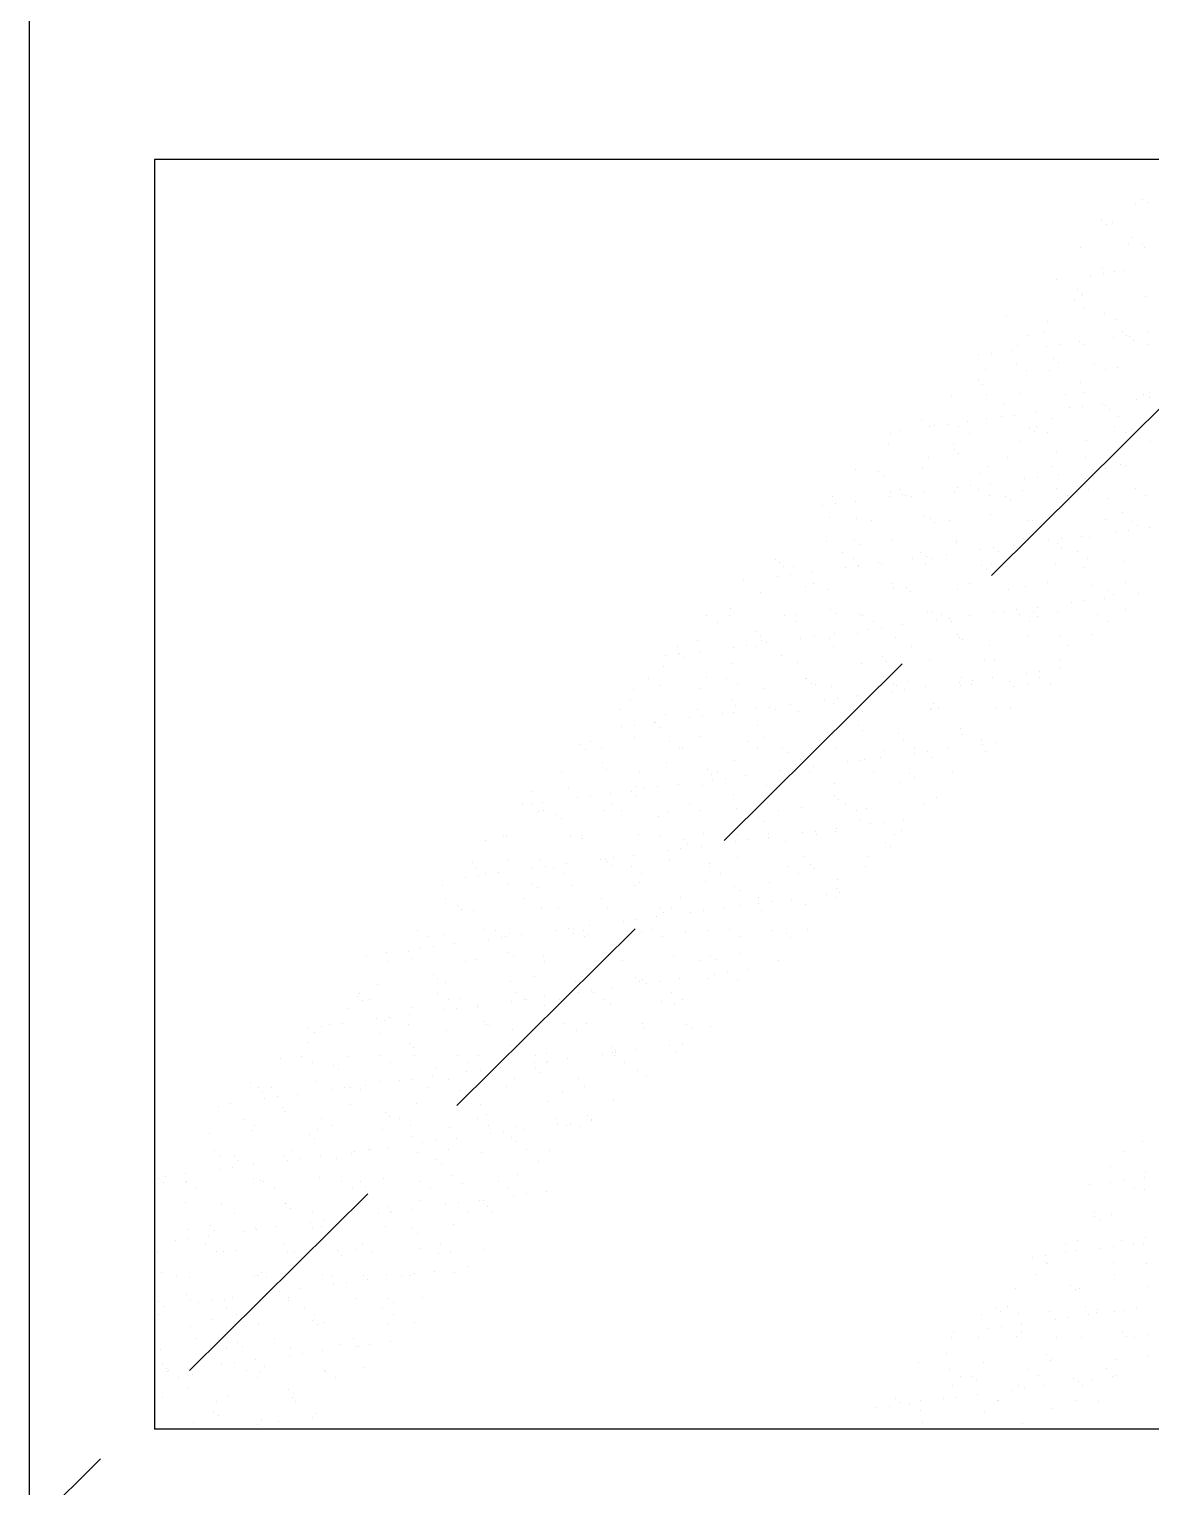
# Model space of a CAD drawing. Extents: x 686 to 7153, y 6615 to 11583.
# Drawn here: x 2336 to 2783, y 9268 to 9849 of the extents above; entities that cross this region are included whole.
import ezdxf

# ---------------------------------------------------------------- set-up
doc = ezdxf.new("R2010")
doc.units = 0
doc.header["$MEASUREMENT"] = 0
doc.linetypes.add('DASHED2', pattern=[0.375, 0.25, -0.125])
for name, color, linetype in [('3', 3, 'CONTINUOUS'), ('4', 4, 'CONTINUOUS'), ('7', 7, 'CONTINUOUS'), ('BH', 3, 'CONTINUOUS'), ('TEXT', 3, 'CONTINUOUS')]:
    doc.layers.add(name, color=color, linetype=linetype)

# ---------------------------------------------------------------- blocks, each defined once
blk = doc.blocks.new('Q')
at = {"layer": 'BH'}
for p, q in [((393.76, 1076.13), (393.76, 1076.13)), ((395.86, 1074.84), (395.86, 1074.84)), ((390.66, 1074.15), (390.66, 1074.15)), ((377.38, 1067.97), (377.38, 1067.97)), ((379.22, 1066.28), (379.22, 1066.28)), ((381.7, 1066.88), (381.7, 1066.88)), ((387.92, 1058.31), (387.92, 1058.31)), ((389.48, 1061.01), (389.48, 1061.01)), ((393.7, 1058.32), (393.7, 1058.32)), ((368.81, 1056.98), (368.81, 1056.98)), ((394.39, 1056.86), (394.39, 1056.86)), ((372.96, 1045.93), (372.96, 1045.93)), ((377.74, 1048.59), (377.74, 1048.59)), ((378.17, 1046.62), (378.17, 1046.62)), ((382.33, 1047.61), (382.33, 1047.61)), ((386.3, 1047.69), (386.3, 1047.69)), ((359.38, 1044.14), (359.38, 1044.14)), ((367.82, 1040.41), (367.82, 1040.41)), ((366.42, 1035.91), (366.42, 1035.91)), ((369.44, 1037.72), (369.44, 1037.72)), ((369.66, 1038.72), (369.66, 1038.72)), ((395.02, 1037.59), (395.02, 1037.59)), ((339.6, 1029.95), (339.6, 1029.95)), ((370.64, 1033.23), (370.64, 1033.23)), ((378.36, 1030.75), (378.36, 1030.75)), ((354.68, 1023.5), (354.68, 1023.5)), ((355.95, 1027.37), (355.95, 1027.37)), ((382.96, 1028.34), (382.96, 1028.34)), ((385.82, 1023.55), (385.82, 1023.55)), ((395.52, 1023.01), (395.52, 1023.01)), ((343.89, 1018.11), (343.89, 1018.11)), ((348.3, 1021.97), (348.3, 1021.97)), ((355.26, 1017.71), (355.26, 1017.71)), ((360.47, 1018.4), (360.47, 1018.4)), ((368.6, 1019.47), (368.6, 1019.47)), ((370.07, 1018.45), (370.07, 1018.45)), ((382.18, 1021.26), (382.18, 1021.26)), ((387.39, 1021.94), (387.39, 1021.94)), ((388.31, 1021.63), (388.31, 1021.63)), ((390.16, 1019.94), (390.16, 1019.94)), ((395.65, 1018.33), (395.65, 1018.33)), ((328.35, 1014.17), (328.35, 1014.17)), ((333.55, 1014.85), (333.55, 1014.85)), ((341.68, 1015.92), (341.68, 1015.92)), ((358.25, 1012.85), (358.25, 1012.85)), ((360.09, 1011.17), (360.09, 1011.17)), ((331, 1008.22), (331, 1008.22)), ((343.35, 1010.81), (343.35, 1010.81)), ((347.57, 1008.13), (347.57, 1008.13)), ((356.58, 1008.1), (356.58, 1008.1)), ((374.49, 1010.87), (374.49, 1010.87)), ((378.71, 1008.18), (378.71, 1008.18)), ((383.59, 1009.07), (383.59, 1009.07)), ((328.19, 1004.08), (328.19, 1004.08)), ((330.03, 1002.39), (330.03, 1002.39)), ((368.79, 1003.19), (368.79, 1003.19)), ((317.52, 997.87), (317.52, 997.87)), ((331.61, 998.4), (331.61, 998.4)), ((338.73, 994.42), (338.73, 994.42)), ((344.52, 998.85), (344.52, 998.85)), ((362.75, 998.46), (362.75, 998.46)), ((369.69, 993.72), (369.69, 993.72)), ((370.7, 999.18), (370.7, 999.18)), ((377.82, 994.79), (377.82, 994.79)), ((378.75, 994.07), (378.75, 994.07)), ((391.4, 996.58), (391.4, 996.58)), ((393.89, 998.51), (393.89, 998.51)), ((396.28, 999.06), (396.28, 999.06)), ((396.61, 997.26), (396.61, 997.26)), ((305.46, 988.62), (305.46, 988.62)), ((323.98, 987.7), (323.98, 987.7)), ((331.63, 988.95), (331.63, 988.95)), ((337.56, 989.49), (337.56, 989.49)), ((342.77, 990.18), (342.77, 990.18)), ((350.9, 991.25), (350.9, 991.25)), ((357.21, 988.83), (357.21, 988.83)), ((364.48, 993.03), (364.48, 993.03)), ((380.59, 992.38), (380.59, 992.38)), ((384.22, 989.8), (384.22, 989.8)), ((293.36, 982.97), (293.36, 982.97)), ((297.06, 984.16), (297.06, 984.16)), ((308.67, 985.64), (308.67, 985.64)), ((310.65, 985.95), (310.65, 985.95)), ((315.85, 986.63), (315.85, 986.63)), ((320.29, 985.72), (320.29, 985.72)), ((324.51, 983.03), (324.51, 983.03)), ((348.69, 985.3), (348.69, 985.3)), ((350.53, 983.61), (350.53, 983.61)), ((351.43, 985.77), (351.43, 985.77)), ((355.65, 983.09), (355.65, 983.09)), ((382.57, 985.83), (382.57, 985.83)), ((386.79, 983.14), (386.79, 983.14)), ((389.29, 984.41), (389.29, 984.41)), ((292.56, 978.73), (292.56, 978.73)), ((318.14, 978.6), (318.14, 978.6)), ((318.62, 976.52), (318.62, 976.52)), ((345.15, 979.58), (345.15, 979.58)), ((371.33, 979.91), (371.33, 979.91)), ((396.91, 979.79), (396.91, 979.79)), ((308.54, 973.3), (308.54, 973.3)), ((320.47, 974.83), (320.47, 974.83)), ((339.69, 973.36), (339.69, 973.36)), ((359.23, 975.64), (359.23, 975.64)), ((370.83, 973.42), (370.83, 973.42)), ((384.85, 970.54), (384.85, 970.54)), ((279.08, 968.38), (279.08, 968.38)), ((288.56, 967.74), (288.56, 967.74)), ((290.41, 966.05), (290.41, 966.05)), ((306.09, 969.35), (306.09, 969.35)), ((329.17, 966.86), (329.17, 966.86)), ((332.26, 969.69), (332.26, 969.69)), ((346.78, 964.81), (346.78, 964.81)), ((351.99, 965.5), (351.99, 965.5)), ((357.84, 969.56), (357.84, 969.56)), ((360.12, 966.57), (360.12, 966.57)), ((369.18, 966.51), (369.18, 966.51)), ((371.03, 964.83), (371.03, 964.83)), ((373.7, 968.36), (373.7, 968.36)), ((378.91, 969.04), (378.91, 969.04)), ((387.04, 970.11), (387.04, 970.11)), ((293.19, 959.46), (293.19, 959.46)), ((297.22, 960.62), (297.22, 960.62)), ((306.28, 959.48), (306.28, 959.48)), ((318.77, 959.34), (318.77, 959.34)), ((319.87, 961.27), (319.87, 961.27)), ((325.07, 961.95), (325.07, 961.95)), ((328.36, 960.68), (328.36, 960.68)), ((333.2, 963.02), (333.2, 963.02)), ((345.78, 960.31), (345.78, 960.31)), ((359.51, 960.73), (359.51, 960.73)), ((371.96, 960.64), (371.96, 960.64)), ((390.65, 960.79), (390.65, 960.79)), ((266.03, 954.18), (266.03, 954.18)), ((270.3, 957.88), (270.3, 957.88)), ((271.24, 954.87), (271.24, 954.87)), ((279.37, 955.94), (279.37, 955.94)), ((292.95, 957.72), (292.95, 957.72)), ((298.15, 958.41), (298.15, 958.41)), ((299.11, 958.08), (299.11, 958.08)), ((301.44, 957.93), (301.44, 957.93)), ((332.58, 957.99), (332.58, 957.99)), ((339.12, 957.74), (339.12, 957.74)), ((340.96, 956.05), (340.96, 956.05)), ((363.72, 958.05), (363.72, 958.05)), ((379.73, 956.85), (379.73, 956.85)), ((394.86, 958.1), (394.86, 958.1)), ((269.05, 949.3), (269.05, 949.3)), ((279.71, 949.11), (279.71, 949.11)), ((285.48, 948.2), (285.48, 948.2)), ((306.72, 950.08), (306.72, 950.08)), ((309.06, 948.96), (309.06, 948.96)), ((310.9, 947.27), (310.9, 947.27)), ((316.62, 948.26), (316.62, 948.26)), ((332.89, 950.42), (332.89, 950.42)), ((347.76, 948.32), (347.76, 948.32)), ((349.66, 948.08), (349.66, 948.08)), ((358.47, 950.29), (358.47, 950.29)), ((378.9, 948.37), (378.9, 948.37)), ((385.48, 951.27), (385.48, 951.27)), ((389.68, 947.73), (389.68, 947.73)), ((369.34, 941.89), (369.34, 941.89)), ((372.59, 941.37), (372.59, 941.37)), ((382.92, 943.68), (382.92, 943.68)), ((388.13, 944.36), (388.13, 944.36)), ((391.52, 946.04), (391.52, 946.04)), ((396.26, 945.43), (396.26, 945.43)), ((267.65, 939.86), (267.65, 939.86)), ((274.16, 935.52), (274.16, 935.52)), ((279, 940.18), (279, 940.18)), ((280.84, 938.5), (280.84, 938.5)), ((293.82, 940.19), (293.82, 940.19)), ((305.3, 935.58), (305.3, 935.58)), ((319.4, 940.07), (319.4, 940.07)), ((319.6, 939.3), (319.6, 939.3)), ((329.09, 936.59), (329.09, 936.59)), ((334.29, 937.28), (334.29, 937.28)), ((336.44, 935.63), (336.44, 935.63)), ((342.42, 938.35), (342.42, 938.35)), ((346.41, 941.04), (346.41, 941.04)), ((356, 940.13), (356, 940.13)), ((359.62, 938.96), (359.62, 938.96)), ((361.21, 940.82), (361.21, 940.82)), ((361.46, 937.27), (361.46, 937.27)), ((367.58, 935.69), (367.58, 935.69)), ((247.23, 932.78), (247.23, 932.78)), ((248.94, 931.41), (248.94, 931.41)), ((250.78, 929.72), (250.78, 929.72)), ((254.76, 929.96), (254.76, 929.96)), ((278.38, 932.83), (278.38, 932.83)), ((280.34, 929.84), (280.34, 929.84)), ((280.46, 930.19), (280.46, 930.19)), ((288.59, 931.26), (288.59, 931.26)), ((289.54, 930.52), (289.54, 930.52)), ((302.17, 933.05), (302.17, 933.05)), ((307.35, 930.81), (307.35, 930.81)), ((307.37, 933.73), (307.37, 933.73)), ((309.52, 932.89), (309.52, 932.89)), ((315.5, 934.8), (315.5, 934.8)), ((329.56, 930.18), (329.56, 930.18)), ((333.52, 931.15), (333.52, 931.15)), ((340.66, 932.95), (340.66, 932.95)), ((359.1, 931.03), (359.1, 931.03)), ((371.8, 933), (371.8, 933)), ((386.11, 932), (386.11, 932)), ((234.75, 924.17), (234.75, 924.17)), ((248.33, 925.96), (248.33, 925.96)), ((253.54, 926.64), (253.54, 926.64)), ((261.67, 927.71), (261.67, 927.71)), ((275.25, 929.5), (275.25, 929.5)), ((331.4, 928.49), (331.4, 928.49)), ((370.16, 929.3), (370.16, 929.3)), ((241.27, 919.62), (241.27, 919.62)), ((259.48, 921.75), (259.48, 921.75)), ((262.41, 923.11), (262.41, 923.11)), ((268.28, 920.59), (268.28, 920.59)), ((293.56, 923.16), (293.56, 923.16)), ((294.45, 920.92), (294.45, 920.92)), ((299.49, 921.4), (299.49, 921.4)), ((301.34, 919.71), (301.34, 919.71)), ((320.03, 920.8), (320.03, 920.8)), ((324.7, 923.22), (324.7, 923.22)), ((340.1, 920.52), (340.1, 920.52)), ((347.04, 921.77), (347.04, 921.77)), ((355.84, 923.28), (355.84, 923.28)), ((373.22, 922.11), (373.22, 922.11)), ((380.11, 920.18), (380.11, 920.18)), ((381.96, 918.49), (381.96, 918.49)), ((386.98, 923.33), (386.98, 923.33)), ((392.14, 919), (392.14, 919)), ((229.42, 912.97), (229.42, 912.97)), ((269.43, 912.63), (269.43, 912.63)), ((343.51, 912.6), (343.51, 912.6)), ((351.64, 913.67), (351.64, 913.67)), ((365.22, 915.46), (365.22, 915.46)), ((370.43, 916.14), (370.43, 916.14)), ((378.56, 917.21), (378.56, 917.21)), ((386.74, 912.73), (386.74, 912.73)), ((219.95, 910.37), (219.95, 910.37)), ((224.17, 907.68), (224.17, 907.68)), ((229.21, 910.36), (229.21, 910.36)), ((251.09, 910.42), (251.09, 910.42)), ((255.31, 907.74), (255.31, 907.74)), ((255.39, 910.7), (255.39, 910.7)), ((271.28, 910.94), (271.28, 910.94)), ((280.97, 910.57), (280.97, 910.57)), ((282.23, 910.48), (282.23, 910.48)), ((286.45, 907.79), (286.45, 907.79)), ((297.81, 906.58), (297.81, 906.58)), ((307.98, 911.55), (307.98, 911.55)), ((310.04, 911.74), (310.04, 911.74)), ((311.39, 908.37), (311.39, 908.37)), ((313.38, 910.54), (313.38, 910.54)), ((316.59, 909.05), (316.59, 909.05)), ((317.59, 907.85), (317.59, 907.85)), ((324.72, 910.12), (324.72, 910.12)), ((334.15, 911.88), (334.15, 911.88)), ((338.31, 911.91), (338.31, 911.91)), ((344.52, 910.59), (344.52, 910.59)), ((348.73, 907.91), (348.73, 907.91)), ((350.05, 911.4), (350.05, 911.4)), ((351.9, 909.71), (351.9, 909.71)), ((359.73, 911.76), (359.73, 911.76)), ((375.66, 910.65), (375.66, 910.65)), ((379.88, 907.96), (379.88, 907.96)), ((239.37, 903.85), (239.37, 903.85)), ((241.22, 902.16), (241.22, 902.16)), ((257.55, 901.28), (257.55, 901.28)), ((262.76, 901.97), (262.76, 901.97)), ((268.91, 901.32), (268.91, 901.32)), ((270.89, 903.04), (270.89, 903.04)), ((279.98, 902.97), (279.98, 902.97)), ((284.47, 904.83), (284.47, 904.83)), ((289.68, 905.51), (289.68, 905.51)), ((295.08, 901.65), (295.08, 901.65)), ((319.99, 902.62), (319.99, 902.62)), ((320.66, 901.53), (320.66, 901.53)), ((321.83, 900.93), (321.83, 900.93)), ((347.67, 902.5), (347.67, 902.5)), ((360.6, 901.74), (360.6, 901.74)), ((373.85, 902.84), (373.85, 902.84)), ((208.21, 897.95), (208.21, 897.95)), ((208.92, 894.88), (208.92, 894.88)), ((209.31, 895.07), (209.31, 895.07)), ((216.32, 900.47), (216.32, 900.47)), ((217.05, 895.95), (217.05, 895.95)), ((230.64, 897.74), (230.64, 897.74)), ((235.84, 898.42), (235.84, 898.42)), ((239.35, 898.01), (239.35, 898.01)), ((241.9, 900.35), (241.9, 900.35)), ((243.97, 899.49), (243.97, 899.49)), ((270.49, 898.07), (270.49, 898.07)), ((301.63, 898.12), (301.63, 898.12)), ((332.77, 898.18), (332.77, 898.18)), ((363.92, 898.24), (363.92, 898.24)), ((202.83, 890.12), (202.83, 890.12)), ((203.72, 894.19), (203.72, 894.19)), ((211.15, 893.38), (211.15, 893.38)), ((229.84, 891.09), (229.84, 891.09)), ((249.92, 894.19), (249.92, 894.19)), ((256.02, 891.43), (256.02, 891.43)), ((281.6, 891.31), (281.6, 891.31)), ((289.93, 893.84), (289.93, 893.84)), ((291.77, 892.16), (291.77, 892.16)), ((308.61, 892.28), (308.61, 892.28)), ((330.53, 892.96), (330.53, 892.96)), ((334.78, 892.61), (334.78, 892.61)), ((360.36, 892.49), (360.36, 892.49)), ((360.86, 888.99), (360.86, 888.99)), ((196.89, 885.27), (196.89, 885.27)), ((219.85, 885.41), (219.85, 885.41)), ((228.03, 885.33), (228.03, 885.33)), ((259.17, 885.38), (259.17, 885.38)), ((259.87, 885.07), (259.87, 885.07)), ((261.71, 883.38), (261.71, 883.38)), ((290.31, 885.44), (290.31, 885.44)), ((300.47, 884.18), (300.47, 884.18)), ((320.61, 883.69), (320.61, 883.69)), ((321.45, 885.5), (321.45, 885.5)), ((325.81, 884.38), (325.81, 884.38)), ((333.94, 885.45), (333.94, 885.45)), ((340.49, 883.84), (340.49, 883.84)), ((347.53, 887.24), (347.53, 887.24)), ((348.3, 883.24), (348.3, 883.24)), ((352.59, 885.55), (352.59, 885.55)), ((352.73, 887.92), (352.73, 887.92)), ((190.77, 880.87), (190.77, 880.87)), ((201.1, 882.58), (201.1, 882.58)), ((216.95, 881.2), (216.95, 881.2)), ((232.24, 882.64), (232.24, 882.64)), ((242.53, 881.08), (242.53, 881.08)), ((263.39, 882.7), (263.39, 882.7)), ((269.54, 882.05), (269.54, 882.05)), ((280.11, 878.36), (280.11, 878.36)), ((293.69, 880.15), (293.69, 880.15)), ((294.53, 882.75), (294.53, 882.75)), ((295.71, 882.39), (295.71, 882.39)), ((298.9, 880.83), (298.9, 880.83)), ((307.03, 881.9), (307.03, 881.9)), ((321.29, 882.26), (321.29, 882.26)), ((325.67, 882.81), (325.67, 882.81)), ((342.33, 882.15), (342.33, 882.15)), ((356.81, 882.87), (356.81, 882.87)), ((185.14, 872.85), (185.14, 872.85)), ((189.79, 876.64), (189.79, 876.64)), ((216.28, 872.91), (216.28, 872.91)), ((229.81, 876.29), (229.81, 876.29)), ((230.47, 871.83), (230.47, 871.83)), ((231.65, 874.6), (231.65, 874.6)), ((239.86, 873.06), (239.86, 873.06)), ((245.06, 873.75), (245.06, 873.75)), ((247.43, 872.97), (247.43, 872.97)), ((253.19, 874.82), (253.19, 874.82)), ((256.65, 872.16), (256.65, 872.16)), ((266.77, 876.6), (266.77, 876.6)), ((270.41, 875.41), (270.41, 875.41)), ((271.98, 877.29), (271.98, 877.29)), ((278.57, 873.02), (278.57, 873.02)), ((282.23, 872.04), (282.23, 872.04)), ((309.24, 873.01), (309.24, 873.01)), ((309.71, 873.08), (309.71, 873.08)), ((310.43, 875.06), (310.43, 875.06)), ((312.27, 873.37), (312.27, 873.37)), ((335.41, 873.34), (335.41, 873.34)), ((340.85, 873.14), (340.85, 873.14)), ((186.02, 865.97), (186.02, 865.97)), ((191.23, 866.66), (191.23, 866.66)), ((199.36, 867.73), (199.36, 867.73)), ((199.75, 867.51), (199.75, 867.51)), ((201.59, 865.83), (201.59, 865.83)), ((203.46, 870.85), (203.46, 870.85)), ((212.94, 869.52), (212.94, 869.52)), ((218.14, 870.2), (218.14, 870.2)), ((226.27, 871.27), (226.27, 871.27)), ((240.35, 866.63), (240.35, 866.63)), ((280.36, 866.29), (280.36, 866.29)), ((173.82, 860.17), (173.82, 860.17)), ((191.4, 861.6), (191.4, 861.6)), ((204.96, 860.23), (204.96, 860.23)), ((217.58, 861.93), (217.58, 861.93)), ((236.1, 860.28), (236.1, 860.28)), ((243.16, 861.81), (243.16, 861.81)), ((267.25, 860.34), (267.25, 860.34)), ((270.17, 862.78), (270.17, 862.78)), ((282.21, 864.6), (282.21, 864.6)), ((296.34, 863.12), (296.34, 863.12)), ((298.39, 860.4), (298.39, 860.4)), ((320.97, 865.4), (320.97, 865.4)), ((321.92, 862.99), (321.92, 862.99)), ((329.53, 860.45), (329.53, 860.45)), ((169.68, 858.74), (169.68, 858.74)), ((171.53, 857.05), (171.53, 857.05)), ((178.04, 857.49), (178.04, 857.49)), ((209.18, 857.54), (209.18, 857.54)), ((210.29, 857.85), (210.29, 857.85)), ((240.32, 857.6), (240.32, 857.6)), ((250.3, 857.51), (250.3, 857.51)), ((252.15, 855.82), (252.15, 855.82)), ((271.46, 857.65), (271.46, 857.65)), ((290.91, 856.63), (290.91, 856.63)), ((302.6, 857.71), (302.6, 857.71)), ((302.91, 855.47), (302.91, 855.47)), ((308.12, 856.16), (308.12, 856.16)), ((316.25, 857.23), (316.25, 857.23)), ((329.83, 859.01), (329.83, 859.01)), ((330.92, 856.28), (330.92, 856.28)), ((335.03, 859.7), (335.03, 859.7)), ((178.51, 851.71), (178.51, 851.71)), ((180.23, 849.08), (180.23, 849.08)), ((204.09, 851.58), (204.09, 851.58)), ((220.24, 848.73), (220.24, 848.73)), ((231.1, 852.56), (231.1, 852.56)), ((249.08, 848.38), (249.08, 848.38)), ((254.28, 849.07), (254.28, 849.07)), ((257.28, 852.89), (257.28, 852.89)), ((262.41, 850.14), (262.41, 850.14)), ((275.99, 851.93), (275.99, 851.93)), ((281.2, 852.61), (281.2, 852.61)), ((282.86, 852.77), (282.86, 852.77)), ((289.33, 853.68), (289.33, 853.68)), ((309.87, 853.74), (309.87, 853.74)), ((162.08, 847.76), (162.08, 847.76)), ((193.22, 847.81), (193.22, 847.81)), ((208.58, 843.05), (208.58, 843.05)), ((218.21, 842.67), (218.21, 842.67)), ((222.09, 847.04), (222.09, 847.04)), ((222.16, 844.84), (222.16, 844.84)), ((224.36, 847.87), (224.36, 847.87)), ((227.36, 845.52), (227.36, 845.52)), ((235.49, 846.59), (235.49, 846.59)), ((243.79, 842.54), (243.79, 842.54)), ((255.5, 847.93), (255.5, 847.93)), ((260.85, 847.85), (260.85, 847.85)), ((270.8, 843.52), (270.8, 843.52)), ((286.64, 847.98), (286.64, 847.98)), ((296.97, 843.85), (296.97, 843.85)), ((300.86, 847.51), (300.86, 847.51)), ((302.7, 845.82), (302.7, 845.82)), ((317.78, 848.04), (317.78, 848.04)), ((150.17, 840.3), (150.17, 840.3)), ((165.02, 841.36), (165.02, 841.36)), ((168.32, 837.75), (168.32, 837.75)), ((173.53, 838.44), (173.53, 838.44)), ((181.66, 839.51), (181.66, 839.51)), ((190.18, 839.96), (190.18, 839.96)), ((192.02, 838.27), (192.02, 838.27)), ((192.03, 842.33), (192.03, 842.33)), ((195.24, 841.29), (195.24, 841.29)), ((200.45, 841.98), (200.45, 841.98)), ((230.79, 839.07), (230.79, 839.07)), ((270.8, 838.73), (270.8, 838.73)), ((272.64, 837.04), (272.64, 837.04)), ((311.4, 837.84), (311.4, 837.84)), ((146.61, 834.89), (146.61, 834.89)), ((150.76, 835.07), (150.76, 835.07)), ((152.96, 832.1), (152.96, 832.1)), ((154.74, 835.96), (154.74, 835.96)), ((154.97, 832.39), (154.97, 832.39)), ((160.12, 831.18), (160.12, 831.18)), ((179.14, 832.44), (179.14, 832.44)), ((181.9, 835.13), (181.9, 835.13)), ((186.11, 832.44), (186.11, 832.44)), ((204.72, 832.32), (204.72, 832.32)), ((213.04, 835.19), (213.04, 835.19)), ((217.26, 832.5), (217.26, 832.5)), ((231.73, 833.29), (231.73, 833.29)), ((244.18, 835.24), (244.18, 835.24)), ((248.4, 832.56), (248.4, 832.56)), ((257.91, 833.62), (257.91, 833.62)), ((275.32, 835.3), (275.32, 835.3)), ((279.54, 832.61), (279.54, 832.61)), ((283.49, 833.5), (283.49, 833.5)), ((306.46, 835.36), (306.46, 835.36)), ((161.96, 829.49), (161.96, 829.49)), ((200.72, 830.3), (200.72, 830.3)), ((240.74, 829.95), (240.74, 829.95)), ((242.58, 828.26), (242.58, 828.26)), ((271.63, 825.46), (271.63, 825.46)), ((281.34, 829.07), (281.34, 829.07)), ((285.21, 827.25), (285.21, 827.25)), ((290.42, 827.93), (290.42, 827.93)), ((298.55, 829), (298.55, 829)), ((131.9, 820.71), (131.9, 820.71)), ((139.01, 822.66), (139.01, 822.66)), ((140.07, 822.21), (140.07, 822.21)), ((165.65, 822.09), (165.65, 822.09)), ((170.15, 822.72), (170.15, 822.72)), ((170.66, 821.52), (170.66, 821.52)), ((192.66, 823.06), (192.66, 823.06)), ((201.3, 822.77), (201.3, 822.77)), ((210.68, 821.18), (210.68, 821.18)), ((212.52, 819.49), (212.52, 819.49)), ((218.84, 823.4), (218.84, 823.4)), ((231.38, 820.16), (231.38, 820.16)), ((232.44, 822.83), (232.44, 822.83)), ((236.58, 820.85), (236.58, 820.85)), ((244.42, 823.27), (244.42, 823.27)), ((244.71, 821.92), (244.71, 821.92)), ((251.28, 820.29), (251.28, 820.29)), ((258.3, 823.7), (258.3, 823.7)), ((263.5, 824.39), (263.5, 824.39)), ((263.58, 822.89), (263.58, 822.89)), ((271.43, 824.25), (271.43, 824.25)), ((291.3, 819.95), (291.3, 819.95)), ((294.72, 822.94), (294.72, 822.94)), ((297.6, 824.58), (297.6, 824.58)), ((182.75, 813.76), (182.75, 813.76)), ((190.88, 814.83), (190.88, 814.83)), ((204.46, 816.62), (204.46, 816.62)), ((209.67, 817.3), (209.67, 817.3)), ((217.8, 818.37), (217.8, 818.37)), ((232.36, 814.02), (232.36, 814.02)), ((258.54, 814.35), (258.54, 814.35)), ((284.12, 814.23), (284.12, 814.23)), ((293.14, 818.26), (293.14, 818.26)), ((126.59, 811.86), (126.59, 811.86)), ((127.69, 809.98), (127.69, 809.98)), ((137.04, 807.74), (137.04, 807.74)), ((140.6, 812.74), (140.6, 812.74)), ((150.63, 809.53), (150.63, 809.53)), ((153.59, 812.84), (153.59, 812.84)), ((155.83, 810.21), (155.83, 810.21)), ((158.83, 810.03), (158.83, 810.03)), ((163.96, 811.29), (163.96, 811.29)), ((177.54, 813.07), (177.54, 813.07)), ((179.77, 813.17), (179.77, 813.17)), ((180.62, 812.4), (180.62, 812.4)), ((182.46, 810.71), (182.46, 810.71)), ((189.97, 810.09), (189.97, 810.09)), ((205.35, 813.05), (205.35, 813.05)), ((221.12, 810.15), (221.12, 810.15)), ((221.22, 811.51), (221.22, 811.51)), ((252.26, 810.2), (252.26, 810.2)), ((261.23, 811.17), (261.23, 811.17)), ((263.08, 809.48), (263.08, 809.48)), ((283.4, 810.26), (283.4, 810.26)), ((114.53, 802.61), (114.53, 802.61)), ((123.71, 805.99), (123.71, 805.99)), ((128.91, 806.67), (128.91, 806.67)), ((131.91, 807.29), (131.91, 807.29)), ((140.7, 802.94), (140.7, 802.94)), ((150.55, 803.62), (150.55, 803.62)), ((152.4, 801.93), (152.4, 801.93)), ((163.05, 807.35), (163.05, 807.35)), ((166.28, 802.82), (166.28, 802.82)), ((191.16, 802.74), (191.16, 802.74)), ((193.29, 803.79), (193.29, 803.79)), ((194.19, 807.4), (194.19, 807.4)), ((219.47, 804.13), (219.47, 804.13)), ((225.33, 807.46), (225.33, 807.46)), ((231.17, 802.39), (231.17, 802.39)), ((245.05, 804.01), (245.05, 804.01)), ((256.47, 807.52), (256.47, 807.52)), ((272.06, 804.98), (272.06, 804.98)), ((115.95, 797.56), (115.95, 797.56)), ((147.09, 797.62), (147.09, 797.62)), ((178.23, 797.68), (178.23, 797.68)), ((209.37, 797.73), (209.37, 797.73)), ((233.02, 800.7), (233.02, 800.7)), ((240.51, 797.79), (240.51, 797.79)), ((245.8, 796.17), (245.8, 796.17)), ((253.93, 797.24), (253.93, 797.24)), ((267.52, 799.03), (267.52, 799.03)), ((271.65, 797.84), (271.65, 797.84)), ((271.78, 801.51), (271.78, 801.51)), ((272.72, 799.71), (272.72, 799.71)), ((120.49, 794.84), (120.49, 794.84)), ((122.34, 793.16), (122.34, 793.16)), ((127.22, 792.6), (127.22, 792.6)), ((154.22, 793.57), (154.22, 793.57)), ((161.1, 793.96), (161.1, 793.96)), ((180.4, 793.9), (180.4, 793.9)), ((200.1, 790.15), (200.1, 790.15)), ((201.11, 793.62), (201.11, 793.62)), ((202.96, 791.93), (202.96, 791.93)), ((205.98, 793.78), (205.98, 793.78)), ((213.68, 791.94), (213.68, 791.94)), ((218.89, 792.62), (218.89, 792.62)), ((227.02, 793.7), (227.02, 793.7)), ((232.99, 794.75), (232.99, 794.75)), ((240.6, 795.48), (240.6, 795.48)), ((241.72, 792.73), (241.72, 792.73)), ((259.17, 795.09), (259.17, 795.09)), ((104.63, 784.88), (104.63, 784.88)), ((131.04, 785.18), (131.04, 785.18)), ((135.77, 784.94), (135.77, 784.94)), ((159.85, 784.85), (159.85, 784.85)), ((165.05, 785.54), (165.05, 785.54)), ((166.91, 784.99), (166.91, 784.99)), ((171.05, 784.84), (171.05, 784.84)), ((173.18, 786.61), (173.18, 786.61)), ((186.76, 788.4), (186.76, 788.4)), ((191.97, 789.08), (191.97, 789.08)), ((193.92, 784.53), (193.92, 784.53)), ((198.05, 785.05), (198.05, 785.05)), ((220.1, 784.86), (220.1, 784.86)), ((229.19, 785.11), (229.19, 785.11)), ((245.68, 784.74), (245.68, 784.74)), ((260.33, 785.16), (260.33, 785.16)), ((108.84, 782.19), (108.84, 782.19)), ((115.16, 783.34), (115.16, 783.34)), ((119.34, 779.52), (119.34, 779.52)), ((132.93, 781.31), (132.93, 781.31)), ((138.13, 781.99), (138.13, 781.99)), ((139.98, 782.25), (139.98, 782.25)), ((141.33, 783.68), (141.33, 783.68)), ((146.26, 783.06), (146.26, 783.06)), ((166.91, 783.55), (166.91, 783.55)), ((171.13, 782.31), (171.13, 782.31)), ((172.89, 783.15), (172.89, 783.15)), ((202.27, 782.36), (202.27, 782.36)), ((211.66, 783.96), (211.66, 783.96)), ((233.41, 782.42), (233.41, 782.42)), ((251.67, 783.61), (251.67, 783.61)), ((253.51, 781.92), (253.51, 781.92)), ((84.3, 774.91), (84.3, 774.91)), ((92.43, 775.98), (92.43, 775.98)), ((100.98, 776.41), (100.98, 776.41)), ((102.26, 773.45), (102.26, 773.45)), ((106.01, 777.76), (106.01, 777.76)), ((111.21, 778.45), (111.21, 778.45)), ((127.84, 773.33), (127.84, 773.33)), ((140.99, 776.06), (140.99, 776.06)), ((142.83, 774.37), (142.83, 774.37)), ((154.85, 774.3), (154.85, 774.3)), ((181.03, 774.63), (181.03, 774.63)), ((181.59, 775.18), (181.59, 775.18)), ((206.61, 774.51), (206.61, 774.51)), ((221.61, 774.84), (221.61, 774.84)), ((223.45, 773.15), (223.45, 773.15)), ((233.62, 775.48), (233.62, 775.48)), ((248.59, 772.75), (248.59, 772.75)), ((92.88, 772.46), (92.88, 772.46)), ((110.93, 767.29), (110.93, 767.29)), ((124.02, 772.52), (124.02, 772.52)), ((155.17, 772.58), (155.17, 772.58)), ((186.31, 772.63), (186.31, 772.63)), ((217.45, 772.69), (217.45, 772.69)), ((222.9, 767.26), (222.9, 767.26)), ((228.11, 767.95), (228.11, 767.95)), ((236.24, 769.02), (236.24, 769.02)), ((88.78, 763.1), (88.78, 763.1)), ((112.77, 765.6), (112.77, 765.6)), ((115.79, 764.07), (115.79, 764.07)), ((141.96, 764.41), (141.96, 764.41)), ((151.53, 766.4), (151.53, 766.4)), ((167.54, 764.29), (167.54, 764.29)), ((182.4, 761.93), (182.4, 761.93)), ((191.55, 766.06), (191.55, 766.06)), ((193.39, 764.37), (193.39, 764.37)), ((194.55, 765.26), (194.55, 765.26)), ((195.98, 763.72), (195.98, 763.72)), ((201.19, 764.4), (201.19, 764.4)), ((209.32, 765.47), (209.32, 765.47)), ((220.73, 765.59), (220.73, 765.59)), ((232.15, 765.17), (232.15, 765.17)), ((80.87, 758.51), (80.87, 758.51)), ((81.56, 759.78), (81.56, 759.78)), ((82.71, 756.82), (82.71, 756.82)), ((85.78, 757.09), (85.78, 757.09)), ((112.7, 759.84), (112.7, 759.84)), ((116.92, 757.15), (116.92, 757.15)), ((121.47, 757.63), (121.47, 757.63)), ((142.15, 756.63), (142.15, 756.63)), ((143.84, 759.89), (143.84, 759.89)), ((147.35, 757.32), (147.35, 757.32)), ((148.06, 757.21), (148.06, 757.21)), ((155.48, 758.39), (155.48, 758.39)), ((161.49, 757.28), (161.49, 757.28)), ((163.33, 755.59), (163.33, 755.59)), ((169.07, 760.17), (169.07, 760.17)), ((174.27, 760.86), (174.27, 760.86)), ((174.99, 759.95), (174.99, 759.95)), ((179.2, 757.26), (179.2, 757.26)), ((181.66, 755.37), (181.66, 755.37)), ((202.09, 756.4), (202.09, 756.4)), ((206.13, 760.01), (206.13, 760.01)), ((210.34, 757.32), (210.34, 757.32)), ((76.72, 753.85), (76.72, 753.85)), ((88.31, 749.54), (88.31, 749.54)), ((93.52, 750.23), (93.52, 750.23)), ((101.65, 751.3), (101.65, 751.3)), ((102.89, 754.18), (102.89, 754.18)), ((115.23, 753.09), (115.23, 753.09)), ((120.43, 753.77), (120.43, 753.77)), ((128.47, 754.06), (128.47, 754.06)), ((128.56, 754.84), (128.56, 754.84)), ((155.48, 755.03), (155.48, 755.03)), ((207.24, 755.24), (207.24, 755.24)), ((61.39, 746), (61.39, 746)), ((63.83, 743.96), (63.83, 743.96)), ((66.6, 746.68), (66.6, 746.68)), ((69.82, 747.37), (69.82, 747.37)), ((74.73, 747.75), (74.73, 747.75)), ((89.41, 743.83), (89.41, 743.83)), ((91.41, 748.85), (91.41, 748.85)), ((100.96, 747.42), (100.96, 747.42)), ((116.42, 744.81), (116.42, 744.81)), ((131.42, 748.51), (131.42, 748.51)), ((132.1, 747.48), (132.1, 747.48)), ((133.27, 746.82), (133.27, 746.82)), ((142.59, 745.14), (142.59, 745.14)), ((163.24, 747.54), (163.24, 747.54)), ((168.17, 745.02), (168.17, 745.02)), ((172.03, 747.62), (172.03, 747.62)), ((194.38, 747.59), (194.38, 747.59)), ((195.18, 745.99), (195.18, 745.99)), ((212.04, 747.28), (212.04, 747.28)), ((213.89, 745.59), (213.89, 745.59)), ((221.36, 746.32), (221.36, 746.32)), ((61.35, 740.07), (61.35, 740.07)), ((101.36, 739.73), (101.36, 739.73)), ((103.21, 738.04), (103.21, 738.04)), ((141.97, 738.84), (141.97, 738.84)), ((181.98, 738.5), (181.98, 738.5)), ((205.2, 739.04), (205.2, 739.04)), ((210.41, 739.73), (210.41, 739.73)), ((50.34, 733.61), (50.34, 733.61)), ((58.5, 734.68), (58.5, 734.68)), ((77.35, 734.58), (77.35, 734.58)), ((89.64, 734.74), (89.64, 734.74)), ((93.85, 732.05), (93.85, 732.05)), ((103.52, 734.91), (103.52, 734.91)), ((120.78, 734.8), (120.78, 734.8)), ((125, 732.11), (125, 732.11)), ((129.1, 734.79), (129.1, 734.79)), ((151.92, 734.85), (151.92, 734.85)), ((156.11, 735.76), (156.11, 735.76)), ((156.14, 732.17), (156.14, 732.17)), ((156.57, 732.64), (156.57, 732.64)), ((164.7, 733.71), (164.7, 733.71)), ((178.29, 735.5), (178.29, 735.5)), ((182.29, 736.1), (182.29, 736.1)), ((183.06, 734.91), (183.06, 734.91)), ((183.49, 736.18), (183.49, 736.18)), ((183.83, 736.81), (183.83, 736.81)), ((187.28, 732.22), (187.28, 732.22)), ((191.62, 737.25), (191.62, 737.25)), ((207.87, 735.97), (207.87, 735.97)), ((62.71, 732), (62.71, 732)), ((71.3, 730.95), (71.3, 730.95)), ((73.15, 729.26), (73.15, 729.26)), ((110.87, 726.62), (110.87, 726.62)), ((111.91, 730.07), (111.91, 730.07)), ((124.45, 728.41), (124.45, 728.41)), ((129.65, 729.09), (129.65, 729.09)), ((137.78, 730.16), (137.78, 730.16)), ((151.37, 731.95), (151.37, 731.95)), ((151.92, 729.72), (151.92, 729.72)), ((153.76, 728.03), (153.76, 728.03)), ((192.53, 728.84), (192.53, 728.84)), ((195.81, 726.72), (195.81, 726.72)), ((38.28, 724.35), (38.28, 724.35)), ((41.24, 722.17), (41.24, 722.17)), ((43.08, 720.49), (43.08, 720.49)), ((46.75, 722.27), (46.75, 722.27)), ((64.46, 724.69), (64.46, 724.69)), ((70.61, 721.32), (70.61, 721.32)), ((75.82, 722.01), (75.82, 722.01)), ((77.89, 722.33), (77.89, 722.33)), ((81.85, 721.29), (81.85, 721.29)), ((83.95, 723.08), (83.95, 723.08)), ((90.04, 724.56), (90.04, 724.56)), ((97.53, 724.87), (97.53, 724.87)), ((102.74, 725.55), (102.74, 725.55)), ((109.04, 722.38), (109.04, 722.38)), ((117.05, 725.54), (117.05, 725.54)), ((121.86, 720.95), (121.86, 720.95)), ((140.18, 722.44), (140.18, 722.44)), ((143.22, 725.87), (143.22, 725.87)), ((168.8, 725.75), (168.8, 725.75)), ((171.32, 722.5), (171.32, 722.5)), ((30.11, 715.99), (30.11, 715.99)), ((43.7, 717.78), (43.7, 717.78)), ((48.9, 718.46), (48.9, 718.46)), ((57.03, 719.53), (57.03, 719.53)), ((77.98, 715.31), (77.98, 715.31)), ((104.15, 715.65), (104.15, 715.65)), ((123.7, 719.26), (123.7, 719.26)), ((129.73, 715.52), (129.73, 715.52)), ((156.74, 716.5), (156.74, 716.5)), ((162.46, 720.06), (162.46, 720.06)), ((182.92, 716.83), (182.92, 716.83)), ((25.39, 714.46), (25.39, 714.46)), ((35.43, 709.59), (35.43, 709.59)), ((50.97, 714.34), (50.97, 714.34)), ((51.78, 712.51), (51.78, 712.51)), ((66.57, 709.64), (66.57, 709.64)), ((91.8, 712.17), (91.8, 712.17)), ((93.64, 710.48), (93.64, 710.48)), ((97.71, 709.7), (97.71, 709.7)), ((128.85, 709.76), (128.85, 709.76)), ((132.4, 711.29), (132.4, 711.29)), ((160, 709.81), (160, 709.81)), ((172.42, 710.94), (172.42, 710.94)), ((173.92, 709.03), (173.92, 709.03)), ((174.26, 709.25), (174.26, 709.25)), ((21.72, 703.74), (21.72, 703.74)), ((38.91, 705.08), (38.91, 705.08)), ((39.65, 706.9), (39.65, 706.9)), ((61.74, 703.39), (61.74, 703.39)), ((65.09, 705.42), (65.09, 705.42)), ((70.79, 706.96), (70.79, 706.96)), ((90.67, 705.3), (90.67, 705.3)), ((101.93, 707.01), (101.93, 707.01)), ((117.68, 706.27), (117.68, 706.27)), ((133.07, 707.07), (133.07, 707.07)), ((133.67, 703.73), (133.67, 703.73)), ((138.87, 704.42), (138.87, 704.42)), ((143.85, 706.6), (143.85, 706.6)), ((147, 705.49), (147, 705.49)), ((160.59, 707.28), (160.59, 707.28)), ((164.21, 707.13), (164.21, 707.13)), ((165.79, 707.96), (165.79, 707.96)), ((169.43, 706.48), (169.43, 706.48)), ((54.83, 697.23), (54.83, 697.23)), ((63.58, 701.7), (63.58, 701.7)), ((85.04, 697.33), (85.04, 697.33)), ((85.97, 697.28), (85.97, 697.28)), ((93.17, 698.4), (93.17, 698.4)), ((102.34, 702.51), (102.34, 702.51)), ((106.75, 700.19), (106.75, 700.19)), ((111.96, 700.87), (111.96, 700.87)), ((117.11, 697.34), (117.11, 697.34)), ((120.09, 701.94), (120.09, 701.94)), ((142.36, 702.17), (142.36, 702.17)), ((144.2, 700.48), (144.2, 700.48)), ((148.25, 697.4), (148.25, 697.4)), ((157.37, 697.23), (157.37, 697.23)), ((393.67, 700.78), (393.67, 700.78)), ((23.69, 697.17), (23.69, 697.17)), ((26.02, 695.19), (26.02, 695.19)), ((31.68, 694.62), (31.68, 694.62)), ((33.52, 692.93), (33.52, 692.93)), ((51.6, 695.07), (51.6, 695.07)), ((52.92, 693.1), (52.92, 693.1)), ((58.12, 693.79), (58.12, 693.79)), ((66.25, 694.86), (66.25, 694.86)), ((72.28, 693.73), (72.28, 693.73)), ((78.61, 696.04), (78.61, 696.04)), ((79.83, 696.64), (79.83, 696.64)), ((104.78, 696.38), (104.78, 696.38)), ((112.29, 693.39), (112.29, 693.39)), ((114.14, 691.7), (114.14, 691.7)), ((130.36, 696.25), (130.36, 696.25)), ((152.9, 692.5), (152.9, 692.5)), ((386.06, 696.79), (386.06, 696.79)), ((1.61, 685.84), (1.61, 685.84)), ((4.29, 686.7), (4.29, 686.7)), ((12.42, 687.77), (12.42, 687.77)), ((26, 689.56), (26, 689.56)), ((31.2, 690.24), (31.2, 690.24)), ((39.33, 691.31), (39.33, 691.31)), ((39.54, 685.82), (39.54, 685.82)), ((65.72, 686.15), (65.72, 686.15)), ((91.3, 686.03), (91.3, 686.03)), ((118.31, 687), (118.31, 687)), ((144.48, 687.33), (144.48, 687.33)), ((380.78, 690.89), (380.78, 690.89)), ((394.37, 686.27), (394.37, 686.27)), ((394.76, 688.82), (394.76, 688.82)), ((3.46, 684.15), (3.46, 684.15)), ((12.37, 684.49), (12.37, 684.49)), ((12.53, 684.84), (12.53, 684.84)), ((16.58, 681.8), (16.58, 681.8)), ((42.22, 684.96), (42.22, 684.96)), ((43.51, 684.55), (43.51, 684.55)), ((47.72, 681.86), (47.72, 681.86)), ((74.65, 684.6), (74.65, 684.6)), ((78.87, 681.92), (78.87, 681.92)), ((82.23, 684.61), (82.23, 684.61)), ((84.08, 682.92), (84.08, 682.92)), ((105.79, 684.66), (105.79, 684.66)), ((110.01, 681.97), (110.01, 681.97)), ((122.84, 683.73), (122.84, 683.73)), ((136.93, 684.71), (136.93, 684.71)), ((141.15, 682.03), (141.15, 682.03)), ((156.22, 680.81), (156.22, 680.81)), ((372.66, 683.41), (372.66, 683.41)), ((380.79, 684.48), (380.79, 684.48)), ((386.06, 685.17), (386.06, 685.17)), ((390.28, 682.48), (390.28, 682.48)), ((394.3, 681.51), (394.3, 681.51)), ((12.16, 676.18), (12.16, 676.18)), ((26.65, 675.92), (26.65, 675.92)), ((52.17, 675.84), (52.17, 675.84)), ((52.23, 675.8), (52.23, 675.8)), ((54.02, 674.15), (54.02, 674.15)), ((79.24, 676.77), (79.24, 676.77)), ((92.78, 674.95), (92.78, 674.95)), ((105.41, 677.11), (105.41, 677.11)), ((115.97, 675.51), (115.97, 675.51)), ((121.18, 676.2), (121.18, 676.2)), ((129.31, 677.27), (129.31, 677.27)), ((130.99, 676.99), (130.99, 676.99)), ((132.79, 674.61), (132.79, 674.61)), ((142.89, 679.05), (142.89, 679.05)), ((148.09, 679.74), (148.09, 679.74)), ((31.76, 672.13), (31.76, 672.13)), ((62.14, 668.42), (62.14, 668.42)), ((62.9, 672.19), (62.9, 672.19)), ((67.34, 669.11), (67.34, 669.11)), ((75.47, 670.18), (75.47, 670.18)), ((89.05, 671.97), (89.05, 671.97)), ((94.05, 672.24), (94.05, 672.24)), ((94.26, 672.65), (94.26, 672.65)), ((102.39, 673.72), (102.39, 673.72)), ((125.19, 672.3), (125.19, 672.3)), ((134.63, 672.92), (134.63, 672.92)), ((374.32, 672.75), (374.32, 672.75)), ((374.65, 670.92), (374.65, 670.92)), ((376.49, 669.23), (376.49, 669.23)), ((381.41, 671.62), (381.41, 671.62)), ((13.16, 665.58), (13.16, 665.58)), ((21.64, 663.09), (21.64, 663.09)), ((22.11, 667.06), (22.11, 667.06)), ((23.95, 665.37), (23.95, 665.37)), ((35.22, 664.88), (35.22, 664.88)), ((40.17, 666.55), (40.17, 666.55)), ((40.42, 665.56), (40.42, 665.56)), ((48.55, 666.63), (48.55, 666.63)), ((62.72, 666.17), (62.72, 666.17)), ((66.35, 666.88), (66.35, 666.88)), ((91.93, 666.76), (91.93, 666.76)), ((102.73, 665.83), (102.73, 665.83)), ((104.57, 664.14), (104.57, 664.14)), ((118.94, 667.73), (118.94, 667.73)), ((8.3, 661.33), (8.3, 661.33)), ((13.51, 662.02), (13.51, 662.02)), ((20.44, 659.45), (20.44, 659.45)), ((24.66, 656.76), (24.66, 656.76)), ((27.28, 656.66), (27.28, 656.66)), ((32.65, 657.4), (32.65, 657.4)), ((51.58, 659.5), (51.58, 659.5)), ((52.86, 656.53), (52.86, 656.53)), ((55.8, 656.82), (55.8, 656.82)), ((72.67, 657.05), (72.67, 657.05)), ((79.87, 657.51), (79.87, 657.51)), ((82.72, 659.56), (82.72, 659.56)), ((86.94, 656.87), (86.94, 656.87)), ((106.04, 657.84), (106.04, 657.84)), ((113.87, 659.62), (113.87, 659.62)), ((118.08, 656.93), (118.08, 656.93)), ((131.62, 657.72), (131.62, 657.72)), ((363, 660.07), (363, 660.07)), ((367.21, 657.38), (367.21, 657.38)), ((367.92, 661.27), (367.92, 661.27)), ((376.67, 658.05), (376.67, 658.05)), ((381.88, 658.73), (381.88, 658.73)), ((385.19, 661.26), (385.19, 661.26)), ((390.01, 659.8), (390.01, 659.8)), ((394.14, 660.13), (394.14, 660.13)), ((394.93, 662.24), (394.93, 662.24)), ((1.1, 656.32), (1.1, 656.32)), ((74.51, 655.36), (74.51, 655.36)), ((113.27, 656.17), (113.27, 656.17)), ((125.19, 650.83), (125.19, 650.83)), ((349.75, 654.5), (349.75, 654.5)), ((354.96, 655.19), (354.96, 655.19)), ((355.13, 652.49), (355.13, 652.49)), ((355.86, 652.02), (355.86, 652.02)), ((363.09, 656.26), (363.09, 656.26)), ((382.04, 652.35), (382.04, 652.35)), ((395.14, 652.14), (395.14, 652.14)), ((2.59, 648.62), (2.59, 648.62)), ((8.7, 647.03), (8.7, 647.03)), ((13.79, 646.31), (13.79, 646.31)), ((39.84, 647.09), (39.84, 647.09)), ((40.8, 647.28), (40.8, 647.28)), ((42.61, 648.28), (42.61, 648.28)), ((44.45, 646.59), (44.45, 646.59)), ((66.98, 647.61), (66.98, 647.61)), ((70.98, 647.15), (70.98, 647.15)), ((83.21, 647.39), (83.21, 647.39)), ((84.69, 645.5), (84.69, 645.5)), ((92.56, 647.49), (92.56, 647.49)), ((98.27, 647.29), (98.27, 647.29)), ((102.12, 647.2), (102.12, 647.2)), ((103.48, 647.97), (103.48, 647.97)), ((111.61, 649.04), (111.61, 649.04)), ((119.57, 648.46), (119.57, 648.46)), ((351.25, 647.66), (351.25, 647.66)), ((382.4, 647.71), (382.4, 647.71)), ((12.55, 639.5), (12.55, 639.5)), ((44.44, 640.2), (44.44, 640.2)), ((49.64, 640.89), (49.64, 640.89)), ((57.77, 641.96), (57.77, 641.96)), ((71.36, 643.74), (71.36, 643.74)), ((76.56, 644.43), (76.56, 644.43)), ((342.97, 642.12), (342.97, 642.12)), ((365.08, 643.37), (365.08, 643.37)), ((366.93, 641.68), (366.93, 641.68)), ((368.55, 642), (368.55, 642)), ((395.56, 642.98), (395.56, 642.98)), ((1.73, 637.05), (1.73, 637.05)), ((3.94, 634.87), (3.94, 634.87)), ((14.39, 637.81), (14.39, 637.81)), ((17.52, 636.66), (17.52, 636.66)), ((22.73, 637.34), (22.73, 637.34)), ((27.91, 637.39), (27.91, 637.39)), ((28.52, 634.41), (28.52, 634.41)), ((30.86, 638.41), (30.86, 638.41)), ((53.15, 638.62), (53.15, 638.62)), ((53.49, 637.27), (53.49, 637.27)), ((59.66, 634.46), (59.66, 634.46)), ((80.5, 638.24), (80.5, 638.24)), ((90.8, 634.52), (90.8, 634.52)), ((93.16, 638.27), (93.16, 638.27)), ((95.01, 636.58), (95.01, 636.58)), ((106.67, 638.57), (106.67, 638.57)), ((335.02, 634.59), (335.02, 634.59)), ((339.93, 634.97), (339.93, 634.97)), ((371.07, 635.03), (371.07, 635.03)), ((375.63, 633.7), (375.63, 633.7)), ((385.89, 633.37), (385.89, 633.37)), ((391.1, 634.06), (391.1, 634.06)), ((1.59, 631.66), (1.59, 631.66)), ((23.09, 629.84), (23.09, 629.84)), ((32.73, 631.72), (32.73, 631.72)), ((41.43, 628.01), (41.43, 628.01)), ((63.1, 629.5), (63.1, 629.5)), ((63.88, 631.78), (63.88, 631.78)), ((64.95, 627.81), (64.95, 627.81)), ((67.61, 628.35), (67.61, 628.35)), ((93.19, 628.22), (93.19, 628.22)), ((95.02, 631.83), (95.02, 631.83)), ((103.71, 628.61), (103.71, 628.61)), ((329.48, 631.78), (329.48, 631.78)), ((336.86, 632.9), (336.86, 632.9)), ((344.15, 632.29), (344.15, 632.29)), ((345.39, 628.04), (345.39, 628.04)), ((356.49, 632.75), (356.49, 632.75)), ((358.97, 629.83), (358.97, 629.83)), ((364.18, 630.51), (364.18, 630.51)), ((372.31, 631.58), (372.31, 631.58)), ((375.29, 632.34), (375.29, 632.34)), ((382.67, 633.08), (382.67, 633.08)), ((14.42, 627.04), (14.42, 627.04)), ((16.77, 621.99), (16.77, 621.99)), ((47.92, 622.05), (47.92, 622.05)), ((79.06, 622.11), (79.06, 622.11)), ((317.42, 622.52), (317.42, 622.52)), ((318.47, 624.5), (318.47, 624.5)), ((328.19, 622.56), (328.19, 622.56)), ((332.06, 626.28), (332.06, 626.28)), ((337.26, 626.97), (337.26, 626.97)), ((343.6, 622.86), (343.6, 622.86)), ((345.56, 624.93), (345.56, 624.93)), ((359.33, 622.61), (359.33, 622.61)), ((369.18, 622.73), (369.18, 622.73)), ((385.58, 624.58), (385.58, 624.58)), ((387.42, 622.9), (387.42, 622.9)), ((390.47, 622.67), (390.47, 622.67)), ((396.19, 623.71), (396.19, 623.71)), ((2.36, 617.79), (2.36, 617.79)), ((28.54, 618.12), (28.54, 618.12)), ((33.04, 620.72), (33.04, 620.72)), ((34.89, 619.03), (34.89, 619.03)), ((54.12, 618), (54.12, 618)), ((58.86, 616.21), (58.86, 616.21)), ((66.99, 617.28), (66.99, 617.28)), ((73.65, 619.83), (73.65, 619.83)), ((80.58, 619.07), (80.58, 619.07)), ((81.13, 618.97), (81.13, 618.97)), ((85.78, 619.75), (85.78, 619.75)), ((93.91, 620.82), (93.91, 620.82)), ((315.5, 616.15), (315.5, 616.15)), ((2.98, 611.94), (2.98, 611.94)), ((4.82, 610.25), (4.82, 610.25)), ((13.16, 610.19), (13.16, 610.19)), ((26.74, 611.98), (26.74, 611.98)), ((31.95, 612.66), (31.95, 612.66)), ((40.08, 613.74), (40.08, 613.74)), ((43.59, 611.06), (43.59, 611.06)), ((53.66, 615.52), (53.66, 615.52)), ((83.6, 610.71), (83.6, 610.71)), ((304.53, 612.63), (304.53, 612.63)), ((330.11, 612.51), (330.11, 612.51)), ((355.52, 615.81), (355.52, 615.81)), ((357.12, 613.48), (357.12, 613.48)), ((357.36, 614.12), (357.36, 614.12)), ((383.3, 613.81), (383.3, 613.81)), ((396.12, 614.92), (396.12, 614.92)), ((5.03, 609.12), (5.03, 609.12)), ((5.45, 609.31), (5.45, 609.31)), ((9.67, 606.62), (9.67, 606.62)), ((15.05, 607.77), (15.05, 607.77)), ((36.59, 609.37), (36.59, 609.37)), ((40.81, 606.68), (40.81, 606.68)), ((42.06, 608.74), (42.06, 608.74)), ((67.74, 609.42), (67.74, 609.42)), ((68.24, 609.08), (68.24, 609.08)), ((71.95, 606.74), (71.95, 606.74)), ((316.87, 609.87), (316.87, 609.87)), ((321.08, 607.19), (321.08, 607.19)), ((325.46, 607.03), (325.46, 607.03)), ((327.3, 605.34), (327.3, 605.34)), ((348.01, 609.93), (348.01, 609.93)), ((352.23, 607.24), (352.23, 607.24)), ((366.06, 606.15), (366.06, 606.15)), ((368.19, 605.15), (368.19, 605.15)), ((373.4, 605.83), (373.4, 605.83)), ((379.15, 609.99), (379.15, 609.99)), ((381.53, 606.91), (381.53, 606.91)), ((383.37, 607.3), (383.37, 607.3)), ((2.99, 598.52), (2.99, 598.52)), ((13.52, 602.28), (13.52, 602.28)), ((29.17, 598.85), (29.17, 598.85)), ((53.54, 601.94), (53.54, 601.94)), ((54.75, 598.73), (54.75, 598.73)), ((55.38, 600.25), (55.38, 600.25)), ((318.05, 603.25), (318.05, 603.25)), ((319.56, 598.75), (319.56, 598.75)), ((327.69, 599.82), (327.69, 599.82)), ((341.28, 601.61), (341.28, 601.61)), ((344.23, 603.59), (344.23, 603.59)), ((346.48, 602.29), (346.48, 602.29)), ((354.61, 603.36), (354.61, 603.36)), ((369.81, 603.47), (369.81, 603.47)), ((23.48, 593.16), (23.48, 593.16)), ((24.85, 596.95), (24.85, 596.95)), ((55.99, 597.01), (55.99, 597.01)), ((287.44, 594.52), (287.44, 594.52)), ((292.65, 595.2), (292.65, 595.2)), ((295.4, 598.25), (295.4, 598.25)), ((297.24, 596.56), (297.24, 596.56)), ((300.78, 596.27), (300.78, 596.27)), ((305.12, 597.46), (305.12, 597.46)), ((305.16, 593.36), (305.16, 593.36)), ((314.36, 598.06), (314.36, 598.06)), ((330.74, 593.24), (330.74, 593.24)), ((336, 597.37), (336, 597.37)), ((336.26, 597.52), (336.26, 597.52)), ((357.75, 594.21), (357.75, 594.21)), ((367.41, 597.57), (367.41, 597.57)), ((376.01, 597.03), (376.01, 597.03)), ((15.68, 588.5), (15.68, 588.5)), ((25.32, 591.47), (25.32, 591.47)), ((41.17, 587.99), (41.17, 587.99)), ((42.69, 589.48), (42.69, 589.48)), ((49.3, 589.06), (49.3, 589.06)), ((62.88, 590.85), (62.88, 590.85)), ((64.08, 592.28), (64.08, 592.28)), ((305.94, 588.59), (305.94, 588.59)), ((345.95, 588.25), (345.95, 588.25))]:
    blk.add_line(p, q, dxfattribs=at)

msp = doc.modelspace()

# ---------------------------------------------------------------- linework, layer by layer
at = {"layer": '3', "linetype": 'DASHED2', "ltscale": 400}
msp.add_lwpolyline([(3536.04, 10440.92), (2336.04, 9250.92), (3536.04, 8060.92)], dxfattribs=at)
at = {"layer": '4'}
msp.add_line((2336.04, 10450.92), (2336.04, 8050.92), dxfattribs=at)
at = {"layer": '7'}
for p, q in [((3206.04, 9796.92), (2386.04, 9796.92)), ((3206.04, 9290.92), (2386.04, 9290.92))]:
    msp.add_line(p, q, dxfattribs=at)
msp.add_lwpolyline([(2386.04, 9796.92), (2386.04, 9290.92)], dxfattribs=at)

# ---------------------------------------------------------------- block references
at = {"layer": 'TEXT'}
msp.add_blockref('Q', (2386.04, 8704.92), dxfattribs=at)

doc.saveas('drawing.dxf')
